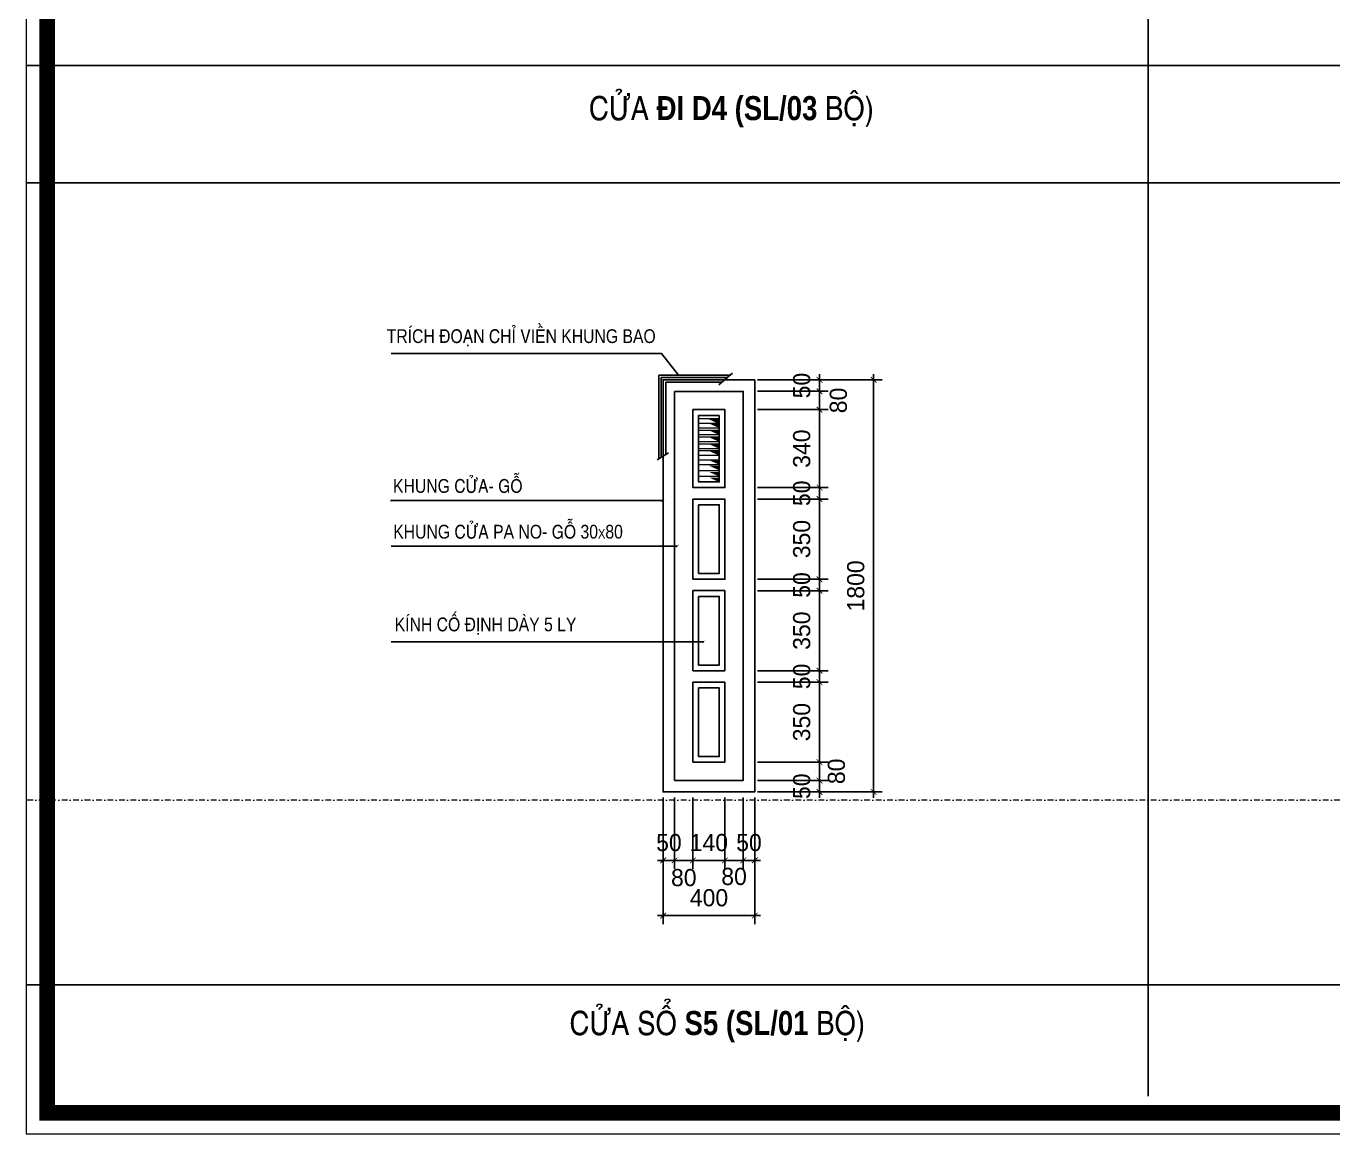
# Model space of a CAD drawing. Header units: millimetres. Extents: x 615730 to 2792744, y 139412 to 597571.
# Drawn here: x 1453780 to 1465189, y 284863 to 294540 of the extents above; entities that cross this region are included whole.
import ezdxf

# ---------------------------------------------------------------- set-up
doc = ezdxf.new("R2010")
doc.units = ezdxf.units.MM
doc.header["$MEASUREMENT"] = 0
doc.header["$PDMODE"] = 34
doc.linetypes.add('DASHDOT', pattern=[1, 0.5, -0.25, 0, -0.25])
doc.layers.get('0').update_dxf_attribs({"lineweight": 5})
for name, color, linetype in [('H', 252, 'Continuous'), ('NC', 7, 'Continuous'), ('noi that', 29, 'Continuous'), ('VL', 155, 'Continuous')]:
    doc.layers.add(name, color=color, linetype=linetype)
for name, color, linetype, lineweight in [('HATCH', 42, 'Continuous', 5), ('TEXTNUOC', 8, 'Continuous', 50), ('thay', 7, 'Continuous', 15), ('TIM TRUC', 149, 'DASHDOT', 9)]:
    doc.layers.add(name, color=color, linetype=linetype, lineweight=lineweight)
doc.styles.add('KC2', font='', dxfattribs={"height": 120})
doc.styles.add('RO', font='ROMANS.SHX', dxfattribs={"height": 120})
doc.styles.get("Standard").update_dxf_attribs({"font": ''})
doc.styles.add('VNI-AVO', font='vni-roms.shx')
doc.styles.get('KC2').set_extended_font_data('VNI-Helve-Condense')
doc.styles.get('Standard').set_extended_font_data('VNI-Avo')
doc.dimstyles.new('50 CS', dxfattribs={"dimtxt": 150, "dimasz": 50, "dimexe": 75, "dimexo": 0, "dimgap": 80, "dimtad": 1, "dimdec": 0, "dimlfac": 0.5, "dimzin": 12, "dimtxsty": 'VNI-AVO', "dimblk": 'ARCHTICK', "dimcen": 0, "dimdle": 50, "dimclrd": 252, "dimclre": 252, "dimclrt": 2, "dimadec": 0, "dimazin": 0, "dimtfac": 1, "dimtdec": 0, "dimtix": 1, "dimtmove": 2, "dimatfit": 0, "dimldrblk": 'OPEN90', "dimfxl": 1, "dimlwd": -1, "dimlwe": -1, "dimarcsym": 0})
doc.dimstyles.new('TL1-50TRUC', dxfattribs={"dimtxt": 150, "dimasz": 25, "dimexe": 50, "dimexo": 0, "dimgap": 20, "dimtad": 1, "dimdec": 0, "dimlfac": 0.5, "dimdsep": 46, "dimtxsty": 'RO', "dimblk": 'DOT', "dimcen": 100, "dimdle": 50, "dimclrd": 4, "dimclre": 4, "dimclrt": 30, "dimadec": 0, "dimazin": 0, "dimtfac": 1, "dimtdec": 0, "dimtix": 1, "dimtmove": 1, "dimatfit": 3, "dimldrblk": 'ARCHTICK', "dimfxl": 1, "dimtolj": 1, "dimarcsym": 0})

# ---------------------------------------------------------------- blocks, each defined once
blk = doc.blocks.new('_ARCHTICK')
at = {"color": 0, "linetype": 'ByBlock', "const_width": 0.15}
blk.add_lwpolyline([(-0.5, -0.5), (0.5, 0.5)], dxfattribs=at)
blk = doc.blocks.new('*D2107')
at = {"layer": 'DEFPOINTS', "color": 0, "ltscale": 10, "transparency": 16777216}
for p in [(1460166, 287950), (1460707, 287950), (1460166, 287850)]:
    blk.add_point(p, dxfattribs=at)
at = {"layer": 'VL', "color": 252, "ltscale": 10, "transparency": 16777216}
for p, q in [((1460707, 287950), (1460707, 288000)), ((1460166, 287950), (1460782, 287950)), ((1460707, 287850), (1460707, 287950)), ((1460166, 287850), (1460782, 287850)), ((1460707, 287850), (1460707, 287800))]:
    blk.add_line(p, q, dxfattribs=at)
at = {"layer": 'VL', "color": 252, "ltscale": 10, "transparency": 16777216, "xscale": 50, "yscale": 50, "zscale": 50}
for p, rotation in [((1460707, 287950), 270), ((1460707, 287850), 90)]:
    blk.add_blockref('_ARCHTICK', p, dxfattribs=dict(at, rotation=rotation))
at = {"layer": 'VL', "color": 2, "ltscale": 10, "transparency": 16777216, "insert": (1460552, 287900), "char_height": 150, "attachment_point": 5, "rotation": 90, "style": 'VNI-AVO'}
blk.add_mtext('50', dxfattribs=at)
blk = doc.blocks.new('_Open90')
at = {"color": 0, "linetype": 'ByBlock', "lineweight": -2}
for p, q in [((0, 0), (-1, 0)), ((-0.5, 0.5), (0, 0)), ((0, 0), (-0.5, -0.5))]:
    blk.add_line(p, q, dxfattribs=at)
blk = doc.blocks.new('*D2108')
at = {"layer": 'DEFPOINTS', "color": 0, "ltscale": 10, "transparency": 16777216}
for p in [(1460166, 288809), (1460707, 288809), (1460166, 288110)]:
    blk.add_point(p, dxfattribs=at)
at = {"layer": 'VL', "color": 252, "ltscale": 10, "transparency": 16777216}
for p, q in [((1460166, 288809), (1460782, 288809)), ((1460707, 288060), (1460707, 288859)), ((1460166, 288110), (1460782, 288110))]:
    blk.add_line(p, q, dxfattribs=at)
at = {"layer": 'VL', "color": 252, "ltscale": 10, "transparency": 16777216, "xscale": 50, "yscale": 50, "zscale": 50}
for p, rotation in [((1460707, 288809), 90), ((1460707, 288110), 270)]:
    blk.add_blockref('_ARCHTICK', p, dxfattribs=dict(at, rotation=rotation))
at = {"layer": 'VL', "color": 2, "ltscale": 10, "transparency": 16777216, "insert": (1460552, 288460), "char_height": 150, "attachment_point": 5, "rotation": 90, "style": 'VNI-AVO'}
blk.add_mtext('350', dxfattribs=at)
blk = doc.blocks.new('*D2109')
at = {"layer": 'DEFPOINTS', "color": 0, "ltscale": 10, "transparency": 16777216}
for p in [(1460166, 288909), (1460707, 288909), (1460166, 288809)]:
    blk.add_point(p, dxfattribs=at)
at = {"layer": 'VL', "color": 252, "ltscale": 10, "transparency": 16777216}
for p, q in [((1460166, 288909), (1460782, 288909)), ((1460707, 288909), (1460707, 288959)), ((1460707, 288809), (1460707, 288909)), ((1460166, 288809), (1460782, 288809)), ((1460707, 288809), (1460707, 288759))]:
    blk.add_line(p, q, dxfattribs=at)
at = {"layer": 'VL', "color": 252, "ltscale": 10, "transparency": 16777216, "xscale": 50, "yscale": 50, "zscale": 50}
for p, rotation in [((1460707, 288909), 270), ((1460707, 288809), 90)]:
    blk.add_blockref('_ARCHTICK', p, dxfattribs=dict(at, rotation=rotation))
at = {"layer": 'VL', "color": 2, "ltscale": 10, "transparency": 16777216, "insert": (1460552, 288859), "char_height": 150, "attachment_point": 5, "rotation": 90, "style": 'VNI-AVO'}
blk.add_mtext('50', dxfattribs=at)
blk = doc.blocks.new('*D2110')
at = {"layer": 'DEFPOINTS', "color": 0, "ltscale": 10, "transparency": 16777216}
for p in [(1460166, 289608), (1460707, 289608), (1460166, 288909)]:
    blk.add_point(p, dxfattribs=at)
at = {"layer": 'VL', "color": 252, "ltscale": 10, "transparency": 16777216}
for p, q in [((1460166, 289608), (1460782, 289608)), ((1460707, 288859), (1460707, 289658)), ((1460166, 288909), (1460782, 288909))]:
    blk.add_line(p, q, dxfattribs=at)
at = {"layer": 'VL', "color": 252, "ltscale": 10, "transparency": 16777216, "xscale": 50, "yscale": 50, "zscale": 50}
for p, rotation in [((1460707, 289608), 90), ((1460707, 288909), 270)]:
    blk.add_blockref('_ARCHTICK', p, dxfattribs=dict(at, rotation=rotation))
at = {"layer": 'VL', "color": 2, "ltscale": 10, "transparency": 16777216, "insert": (1460552, 289259), "char_height": 150, "attachment_point": 5, "rotation": 90, "style": 'VNI-AVO'}
blk.add_mtext('350', dxfattribs=at)
blk = doc.blocks.new('*D2111')
at = {"layer": 'DEFPOINTS', "color": 0, "ltscale": 10, "transparency": 16777216}
for p in [(1460166, 289708), (1460707, 289708), (1460166, 289608)]:
    blk.add_point(p, dxfattribs=at)
at = {"layer": 'VL', "color": 252, "ltscale": 10, "transparency": 16777216}
for p, q in [((1460166, 289708), (1460782, 289708)), ((1460707, 289708), (1460707, 289758)), ((1460707, 289608), (1460707, 289708)), ((1460166, 289608), (1460782, 289608)), ((1460707, 289608), (1460707, 289558))]:
    blk.add_line(p, q, dxfattribs=at)
at = {"layer": 'VL', "color": 252, "ltscale": 10, "transparency": 16777216, "xscale": 50, "yscale": 50, "zscale": 50}
for p, rotation in [((1460707, 289708), 270), ((1460707, 289608), 90)]:
    blk.add_blockref('_ARCHTICK', p, dxfattribs=dict(at, rotation=rotation))
at = {"layer": 'VL', "color": 2, "ltscale": 10, "transparency": 16777216, "insert": (1460552, 289658), "char_height": 150, "attachment_point": 5, "rotation": 90, "style": 'VNI-AVO'}
blk.add_mtext('50', dxfattribs=at)
blk = doc.blocks.new('*D2112')
at = {"layer": 'DEFPOINTS', "color": 0, "ltscale": 10, "transparency": 16777216}
for p in [(1460166, 290409), (1460707, 290409), (1460166, 289708)]:
    blk.add_point(p, dxfattribs=at)
at = {"layer": 'VL', "color": 252, "ltscale": 10, "transparency": 16777216}
for p, q in [((1460166, 290409), (1460782, 290409)), ((1460707, 289658), (1460707, 290459)), ((1460166, 289708), (1460782, 289708))]:
    blk.add_line(p, q, dxfattribs=at)
at = {"layer": 'VL', "color": 252, "ltscale": 10, "transparency": 16777216, "xscale": 50, "yscale": 50, "zscale": 50}
for p, rotation in [((1460707, 290409), 90), ((1460707, 289708), 270)]:
    blk.add_blockref('_ARCHTICK', p, dxfattribs=dict(at, rotation=rotation))
at = {"layer": 'VL', "color": 2, "ltscale": 10, "transparency": 16777216, "insert": (1460552, 290059), "char_height": 150, "attachment_point": 5, "rotation": 90, "style": 'VNI-AVO'}
blk.add_mtext('350', dxfattribs=at)
blk = doc.blocks.new('*D2113')
at = {"layer": 'DEFPOINTS', "color": 0, "ltscale": 10, "transparency": 16777216}
for p in [(1460166, 290509), (1460707, 290509), (1460166, 290409)]:
    blk.add_point(p, dxfattribs=at)
at = {"layer": 'VL', "color": 252, "ltscale": 10, "transparency": 16777216}
for p, q in [((1460166, 290509), (1460782, 290509)), ((1460707, 290509), (1460707, 290559)), ((1460707, 290409), (1460707, 290509)), ((1460166, 290409), (1460782, 290409)), ((1460707, 290409), (1460707, 290359))]:
    blk.add_line(p, q, dxfattribs=at)
at = {"layer": 'VL', "color": 252, "ltscale": 10, "transparency": 16777216, "xscale": 50, "yscale": 50, "zscale": 50}
for p, rotation in [((1460707, 290509), 270), ((1460707, 290409), 90)]:
    blk.add_blockref('_ARCHTICK', p, dxfattribs=dict(at, rotation=rotation))
at = {"layer": 'VL', "color": 2, "ltscale": 10, "transparency": 16777216, "insert": (1460552, 290459), "char_height": 150, "attachment_point": 5, "rotation": 90, "style": 'VNI-AVO'}
blk.add_mtext('50', dxfattribs=at)
blk = doc.blocks.new('*D2114')
at = {"layer": 'DEFPOINTS', "color": 0, "ltscale": 10, "transparency": 16777216}
for p in [(1460166, 291190), (1460707, 291190), (1460166, 290509)]:
    blk.add_point(p, dxfattribs=at)
at = {"layer": 'VL', "color": 252, "ltscale": 10, "transparency": 16777216}
for p, q in [((1460166, 291190), (1460782, 291190)), ((1460707, 290459), (1460707, 291240)), ((1460166, 290509), (1460782, 290509))]:
    blk.add_line(p, q, dxfattribs=at)
at = {"layer": 'VL', "color": 252, "ltscale": 10, "transparency": 16777216, "xscale": 50, "yscale": 50, "zscale": 50}
for p, rotation in [((1460707, 291190), 90), ((1460707, 290509), 270)]:
    blk.add_blockref('_ARCHTICK', p, dxfattribs=dict(at, rotation=rotation))
at = {"layer": 'VL', "color": 2, "ltscale": 10, "transparency": 16777216, "insert": (1460552, 290849), "char_height": 150, "attachment_point": 5, "rotation": 90, "style": 'VNI-AVO'}
blk.add_mtext('340', dxfattribs=at)
blk = doc.blocks.new('*D2115')
at = {"layer": 'DEFPOINTS', "color": 0, "ltscale": 10, "transparency": 16777216}
for p in [(1460166, 291350), (1460707, 291350), (1460166, 291190)]:
    blk.add_point(p, dxfattribs=at)
at = {"layer": 'VL', "color": 252, "ltscale": 10, "transparency": 16777216}
for p, q in [((1460707, 291350), (1460707, 291400)), ((1460166, 291350), (1460782, 291350)), ((1460707, 291190), (1460707, 291350)), ((1460166, 291190), (1460782, 291190)), ((1460707, 291190), (1460707, 291140))]:
    blk.add_line(p, q, dxfattribs=at)
at = {"layer": 'VL', "color": 252, "ltscale": 10, "transparency": 16777216, "xscale": 50, "yscale": 50, "zscale": 50}
for p, rotation in [((1460707, 291350), 270), ((1460707, 291190), 90)]:
    blk.add_blockref('_ARCHTICK', p, dxfattribs=dict(at, rotation=rotation))
at = {"layer": 'VL', "color": 2, "ltscale": 10, "transparency": 16777216, "insert": (1460872, 291270), "char_height": 150, "attachment_point": 5, "rotation": 90, "style": 'VNI-AVO'}
blk.add_mtext('80', dxfattribs=at)
blk = doc.blocks.new('*D2116')
at = {"layer": 'DEFPOINTS', "color": 0, "ltscale": 10, "transparency": 16777216}
for p in [(1460166, 291450), (1460707, 291450), (1460166, 291350)]:
    blk.add_point(p, dxfattribs=at)
at = {"layer": 'VL', "color": 252, "ltscale": 10, "transparency": 16777216}
for p, q in [((1460166, 291450), (1460782, 291450)), ((1460707, 291450), (1460707, 291500)), ((1460707, 291350), (1460707, 291450)), ((1460166, 291350), (1460782, 291350)), ((1460707, 291350), (1460707, 291300))]:
    blk.add_line(p, q, dxfattribs=at)
at = {"layer": 'VL', "color": 252, "ltscale": 10, "transparency": 16777216, "xscale": 50, "yscale": 50, "zscale": 50}
for p, rotation in [((1460707, 291450), 270), ((1460707, 291350), 90)]:
    blk.add_blockref('_ARCHTICK', p, dxfattribs=dict(at, rotation=rotation))
at = {"layer": 'VL', "color": 2, "ltscale": 10, "transparency": 16777216, "insert": (1460552, 291400), "char_height": 150, "attachment_point": 5, "rotation": 90, "style": 'VNI-AVO'}
blk.add_mtext('50', dxfattribs=at)
blk = doc.blocks.new('*D2117')
at = {"layer": 'DEFPOINTS', "color": 0, "ltscale": 10, "transparency": 16777216}
for p in [(1460166, 288110), (1460707, 288110), (1460166, 287950)]:
    blk.add_point(p, dxfattribs=at)
at = {"layer": 'VL', "color": 252, "ltscale": 10, "transparency": 16777216}
for p, q in [((1460166, 288110), (1460782, 288110)), ((1460707, 287900), (1460707, 288160)), ((1460166, 287950), (1460782, 287950))]:
    blk.add_line(p, q, dxfattribs=at)
at = {"layer": 'VL', "color": 252, "ltscale": 10, "transparency": 16777216, "xscale": 50, "yscale": 50, "zscale": 50}
for p, rotation in [((1460707, 288110), 90), ((1460707, 287950), 270)]:
    blk.add_blockref('_ARCHTICK', p, dxfattribs=dict(at, rotation=rotation))
at = {"layer": 'VL', "color": 2, "ltscale": 10, "transparency": 16777216, "insert": (1460855, 288030), "char_height": 150, "attachment_point": 5, "rotation": 90, "style": 'VNI-AVO'}
blk.add_mtext('80', dxfattribs=at)
blk = doc.blocks.new('*D2118')
at = {"layer": 'DEFPOINTS', "color": 0, "ltscale": 10, "transparency": 16777216}
for p in [(1460166, 291450), (1461179, 291450), (1460166, 287850)]:
    blk.add_point(p, dxfattribs=at)
at = {"layer": 'VL', "color": 252, "ltscale": 10, "transparency": 16777216}
for p, q in [((1460166, 291450), (1461254, 291450)), ((1461179, 287800), (1461179, 291500)), ((1460166, 287850), (1461254, 287850))]:
    blk.add_line(p, q, dxfattribs=at)
at = {"layer": 'VL', "color": 252, "ltscale": 10, "transparency": 16777216, "xscale": 50, "yscale": 50, "zscale": 50}
for p, rotation in [((1461179, 291450), 90), ((1461179, 287850), 270)]:
    blk.add_blockref('_ARCHTICK', p, dxfattribs=dict(at, rotation=rotation))
at = {"layer": 'VL', "color": 2, "ltscale": 10, "transparency": 16777216, "insert": (1461024, 289650), "char_height": 150, "attachment_point": 5, "rotation": 90, "style": 'VNI-AVO'}
blk.add_mtext('1800', dxfattribs=at)
blk = doc.blocks.new('*D2119')
at = {"layer": 'DEFPOINTS', "color": 0, "ltscale": 10, "transparency": 16777216}
for p in [(1459342, 287802), (1459442, 287802), (1459442, 287252)]:
    blk.add_point(p, dxfattribs=at)
at = {"layer": 'VL', "color": 252, "ltscale": 10, "transparency": 16777216}
for p, q in [((1459342, 287802), (1459342, 287177)), ((1459442, 287802), (1459442, 287177)), ((1459342, 287252), (1459292, 287252)), ((1459342, 287252), (1459442, 287252)), ((1459442, 287252), (1459492, 287252))]:
    blk.add_line(p, q, dxfattribs=at)
at = {"layer": 'VL', "color": 252, "ltscale": 10, "transparency": 16777216, "xscale": 50, "yscale": 50, "zscale": 50}
blk.add_blockref('_ARCHTICK', (1459342, 287252), dxfattribs=at)
at = {"layer": 'VL', "color": 252, "ltscale": 10, "transparency": 16777216, "xscale": 50, "yscale": 50, "zscale": 50, "rotation": 180}
blk.add_blockref('_ARCHTICK', (1459442, 287252), dxfattribs=at)
at = {"layer": 'VL', "color": 2, "ltscale": 10, "transparency": 16777216, "insert": (1459392, 287407), "char_height": 150, "attachment_point": 5, "style": 'VNI-AVO'}
blk.add_mtext('50', dxfattribs=at)
blk = doc.blocks.new('*D2120')
at = {"layer": 'DEFPOINTS', "color": 0, "ltscale": 10, "transparency": 16777216}
for p in [(1459442, 287802), (1459602, 287802), (1459602, 287252)]:
    blk.add_point(p, dxfattribs=at)
at = {"layer": 'VL', "color": 252, "ltscale": 10, "transparency": 16777216}
for p, q in [((1459442, 287802), (1459442, 287177)), ((1459602, 287802), (1459602, 287177)), ((1459392, 287252), (1459652, 287252))]:
    blk.add_line(p, q, dxfattribs=at)
at = {"layer": 'VL', "color": 252, "ltscale": 10, "transparency": 16777216, "xscale": 50, "yscale": 50, "zscale": 50, "rotation": 180}
blk.add_blockref('_ARCHTICK', (1459442, 287252), dxfattribs=at)
at = {"layer": 'VL', "color": 252, "ltscale": 10, "transparency": 16777216, "xscale": 50, "yscale": 50, "zscale": 50}
blk.add_blockref('_ARCHTICK', (1459602, 287252), dxfattribs=at)
at = {"layer": 'VL', "color": 2, "ltscale": 10, "transparency": 16777216, "insert": (1459522, 287101), "char_height": 150, "attachment_point": 5, "style": 'VNI-AVO'}
blk.add_mtext('80', dxfattribs=at)
blk = doc.blocks.new('*D2121')
at = {"layer": 'DEFPOINTS', "color": 0, "ltscale": 10, "transparency": 16777216}
for p in [(1459602, 287802), (1459881, 287802), (1459881, 287252)]:
    blk.add_point(p, dxfattribs=at)
at = {"layer": 'VL', "color": 252, "ltscale": 10, "transparency": 16777216}
for p, q in [((1459602, 287802), (1459602, 287177)), ((1459881, 287802), (1459881, 287177)), ((1459602, 287252), (1459552, 287252)), ((1459602, 287252), (1459881, 287252)), ((1459881, 287252), (1459931, 287252))]:
    blk.add_line(p, q, dxfattribs=at)
at = {"layer": 'VL', "color": 252, "ltscale": 10, "transparency": 16777216, "xscale": 50, "yscale": 50, "zscale": 50}
blk.add_blockref('_ARCHTICK', (1459602, 287252), dxfattribs=at)
at = {"layer": 'VL', "color": 252, "ltscale": 10, "transparency": 16777216, "xscale": 50, "yscale": 50, "zscale": 50, "rotation": 180}
blk.add_blockref('_ARCHTICK', (1459881, 287252), dxfattribs=at)
at = {"layer": 'VL', "color": 2, "ltscale": 10, "transparency": 16777216, "insert": (1459741, 287407), "char_height": 150, "attachment_point": 5, "style": 'VNI-AVO'}
blk.add_mtext('140', dxfattribs=at)
blk = doc.blocks.new('*D2122')
at = {"layer": 'DEFPOINTS', "color": 0, "ltscale": 10, "transparency": 16777216}
for p in [(1459881, 287802), (1460041, 287802), (1460041, 287252)]:
    blk.add_point(p, dxfattribs=at)
at = {"layer": 'VL', "color": 252, "ltscale": 10, "transparency": 16777216}
for p, q in [((1459881, 287802), (1459881, 287177)), ((1460041, 287802), (1460041, 287177)), ((1459831, 287252), (1460091, 287252))]:
    blk.add_line(p, q, dxfattribs=at)
at = {"layer": 'VL', "color": 252, "ltscale": 10, "transparency": 16777216, "xscale": 50, "yscale": 50, "zscale": 50, "rotation": 180}
blk.add_blockref('_ARCHTICK', (1459881, 287252), dxfattribs=at)
at = {"layer": 'VL', "color": 252, "ltscale": 10, "transparency": 16777216, "xscale": 50, "yscale": 50, "zscale": 50}
blk.add_blockref('_ARCHTICK', (1460041, 287252), dxfattribs=at)
at = {"layer": 'VL', "color": 2, "ltscale": 10, "transparency": 16777216, "insert": (1459961, 287111), "char_height": 150, "attachment_point": 5, "style": 'VNI-AVO'}
blk.add_mtext('80', dxfattribs=at)
blk = doc.blocks.new('*D2123')
at = {"layer": 'DEFPOINTS', "color": 0, "ltscale": 10, "transparency": 16777216}
for p in [(1460041, 287802), (1460142, 287802), (1460142, 287252)]:
    blk.add_point(p, dxfattribs=at)
at = {"layer": 'VL', "color": 252, "ltscale": 10, "transparency": 16777216}
for p, q in [((1460041, 287802), (1460041, 287177)), ((1460142, 287802), (1460142, 287177)), ((1460041, 287252), (1459991, 287252)), ((1460041, 287252), (1460142, 287252)), ((1460142, 287252), (1460192, 287252))]:
    blk.add_line(p, q, dxfattribs=at)
at = {"layer": 'VL', "color": 252, "ltscale": 10, "transparency": 16777216, "xscale": 50, "yscale": 50, "zscale": 50}
blk.add_blockref('_ARCHTICK', (1460041, 287252), dxfattribs=at)
at = {"layer": 'VL', "color": 252, "ltscale": 10, "transparency": 16777216, "xscale": 50, "yscale": 50, "zscale": 50, "rotation": 180}
blk.add_blockref('_ARCHTICK', (1460142, 287252), dxfattribs=at)
at = {"layer": 'VL', "color": 2, "ltscale": 10, "transparency": 16777216, "insert": (1460091, 287407), "char_height": 150, "attachment_point": 5, "style": 'VNI-AVO'}
blk.add_mtext('50', dxfattribs=at)
blk = doc.blocks.new('*D2124')
at = {"layer": 'DEFPOINTS', "color": 0, "ltscale": 10, "transparency": 16777216}
for p in [(1459342, 287802), (1460142, 287802), (1460142, 286770)]:
    blk.add_point(p, dxfattribs=at)
at = {"layer": 'VL', "color": 252, "ltscale": 10, "transparency": 16777216}
for p, q in [((1459342, 287802), (1459342, 286695)), ((1460142, 287802), (1460142, 286695)), ((1459292, 286770), (1460192, 286770))]:
    blk.add_line(p, q, dxfattribs=at)
at = {"layer": 'VL', "color": 252, "ltscale": 10, "transparency": 16777216, "xscale": 50, "yscale": 50, "zscale": 50, "rotation": 180}
blk.add_blockref('_ARCHTICK', (1459342, 286770), dxfattribs=at)
at = {"layer": 'VL', "color": 252, "ltscale": 10, "transparency": 16777216, "xscale": 50, "yscale": 50, "zscale": 50}
blk.add_blockref('_ARCHTICK', (1460142, 286770), dxfattribs=at)
at = {"layer": 'VL', "color": 2, "ltscale": 10, "transparency": 16777216, "insert": (1459742, 286925), "char_height": 150, "attachment_point": 5, "style": 'VNI-AVO'}
blk.add_mtext('400', dxfattribs=at)
blk = doc.blocks.new('_DOT')
at = {"color": 0, "linetype": 'ByBlock'}
blk.add_line((-0.5, 0), (-1, 0), dxfattribs=at)
at = {"color": 0, "linetype": 'ByBlock', "const_width": 0.5}
blk.add_lwpolyline([(-0.25, 0, 1), (0.25, 0, 1)], format="xyb", close=True, dxfattribs=at)

msp = doc.modelspace()

# ---------------------------------------------------------------- hatches: boundary and pattern name
at = {"layer": 'HATCH'}
for points in [[(1459742.5, 291108.5), (1459831.4, 291108.5), (1459831.4, 291068.5)], [(1459742.5, 291068.5), (1459831.4, 291068.5), (1459831.4, 291028.5)], [(1459742.5, 291008.5), (1459831.4, 291008.5), (1459831.4, 290968.5)], [(1459742.5, 290948.5), (1459831.4, 290948.5), (1459831.4, 290908.5)], [(1459742.5, 290888.5), (1459831.4, 290888.5), (1459831.4, 290848.5)], [(1459742.5, 290828.5), (1459831.4, 290828.5), (1459831.4, 290788.5)], [(1459742.5, 290748.5), (1459831.4, 290748.5), (1459831.4, 290708.5)], [(1459742.5, 290699.8), (1459831.4, 290699.8), (1459831.4, 290659.8)], [(1459742.5, 290645.7), (1459831.4, 290645.7), (1459831.4, 290605.7)], [(1459742.5, 290596.9), (1459831.4, 290596.9), (1459831.4, 290556.9)]]:
    msp.add_hatch(color=256, dxfattribs=at).paths.add_polyline_path(points)

# ---------------------------------------------------------------- linework, layer by layer
at = {"layer": 'H', "const_width": 138.2}
msp.add_lwpolyline([(1453964.3, 285047.4), (1480967.2, 285047.4), (1480967.2, 304032.4), (1453964.3, 304032.4)], close=True, dxfattribs=at)
at = {"layer": 'HATCH'}
for p, q in [((1459831.4, 291108.5), (1459651.6, 291108.5)), ((1459831.4, 291068.5), (1459651.6, 291068.5)), ((1459831.4, 291068.5), (1459651.6, 291068.5)), ((1459831.4, 291068.5), (1459742.5, 291108.5)), ((1459831.4, 291028.5), (1459651.6, 291028.5)), ((1459831.4, 291008.5), (1459651.6, 291008.5)), ((1459831.4, 290968.5), (1459651.6, 290968.5)), ((1459831.4, 290948.5), (1459651.6, 290948.5)), ((1459831.4, 290908.5), (1459651.6, 290908.5)), ((1459831.4, 290888.5), (1459651.6, 290888.5)), ((1459831.4, 290848.5), (1459651.6, 290848.5)), ((1459831.4, 290828.5), (1459651.6, 290828.5)), ((1459831.4, 290788.5), (1459651.6, 290788.5)), ((1459831.4, 290748.5), (1459651.6, 290748.5)), ((1459831.4, 290708.5), (1459651.6, 290708.5)), ((1459831.4, 290654.4), (1459651.6, 290654.4)), ((1459831.4, 290605.7), (1459651.6, 290605.7))]:
    msp.add_line(p, q, dxfattribs=at)
at = {"layer": 'NC', "linetype": 'Continuous', "ltscale": 20}
for p, q in [((1459946.8, 291506.9), (1459899.2, 291466.5)), ((1459305.5, 291489.6), (1459305.5, 290761.8)), ((1459927.6, 291489.6), (1459305.5, 291489.6)), ((1459325.5, 291469.6), (1459325.5, 290773.8)), ((1459904.1, 291469.6), (1459325.5, 291469.6)), ((1459365.5, 291429.6), (1459365.5, 290797.6)), ((1459857, 291429.6), (1459365.5, 291429.6)), ((1459890, 291458.7), (1459829.1, 291406.9)), ((1459881.1, 291461.6), (1459903.1, 291463.9)), ((1459902.1, 291454.7), (1459881.1, 291461.6)), ((1459903.1, 291463.9), (1459893.6, 291470.3)), ((1459288.8, 290751.5), (1459388.8, 290811.1))]:
    msp.add_line(p, q, dxfattribs=at)
at = {"layer": 'thay', "linetype": 'Continuous'}
msp.add_lwpolyline([(1453780, 284863.1), (1481151.5, 284863.1), (1481151.5, 304216.7), (1453780, 304216.7)], close=True, dxfattribs=at)
at = {"layer": 'TIM TRUC', "ltscale": 100}
msp.add_line((1480967.2, 287777.2), (1453780, 287777.2), dxfattribs=at)
at = {"layer": 'VL', "ltscale": 10}
for p, q in [((1463577.9, 304178.8), (1463577.9, 285193.8)), ((1453780, 294195.4), (1472336.2, 294195.4)), ((1453780, 293170.1), (1480967.2, 293170.1)), ((1459881.4, 290509), (1459601.6, 290509)), ((1459601.6, 290409), (1459881.4, 290409)), ((1459601.6, 289708.4), (1459881.4, 289708.4)), ((1459601.6, 289608.4), (1459881.4, 289608.4)), ((1459881.4, 288909.4), (1459601.6, 288909.4)), ((1459881.4, 288809.4), (1459601.6, 288809.4)), ((1460141.6, 287850.4), (1459341.6, 287850.4)), ((1459341.6, 287850.4), (1460141.4, 287850.4)), ((1453780, 286166.5), (1480967.2, 286166.5))]:
    msp.add_line(p, q, dxfattribs=at)
for points in [[(1460141.4, 291450.4), (1459341.6, 291450.4), (1459341.6, 287850.4), (1460141.4, 287850.4)], [(1459881.4, 291189.6), (1459601.6, 291189.6), (1459601.6, 290509), (1459881.4, 290509)], [(1459831.4, 291139.6), (1459651.6, 291139.6), (1459651.6, 290559), (1459831.4, 290559)], [(1459601.6, 290409), (1459881.4, 290409), (1459881.4, 289708.4), (1459601.6, 289708.4)], [(1459651.6, 290359), (1459831.4, 290359), (1459831.4, 289758.4), (1459651.6, 289758.4)], [(1459651.6, 289558.4), (1459831.4, 289558.4), (1459831.4, 288957.7), (1459651.6, 288957.7)], [(1459651.6, 288759.4), (1459831.4, 288759.4), (1459831.4, 288158.7), (1459651.6, 288158.7)]]:
    msp.add_lwpolyline(points, close=True, dxfattribs=at)
for points in [[(1459441.6, 291349.6), (1459441.6, 287950.4), (1460041.4, 287950.4), (1460041.4, 291349.6), (1459441.6, 291349.6)], [(1459881.4, 290509), (1459881.4, 291189.6), (1459601.6, 291189.6), (1459601.6, 290509)], [(1459601.6, 290409), (1459601.6, 289708.4)], [(1459881.4, 289708.4), (1459881.4, 290409)], [(1459601.6, 289608.4), (1459601.6, 288909.4)], [(1459881.4, 288909.4), (1459881.4, 289608.4)], [(1459601.6, 288809.4), (1459601.6, 288110.4), (1459881.4, 288110.4), (1459881.4, 288809.4)]]:
    msp.add_lwpolyline(points, dxfattribs=at)

# ---------------------------------------------------------------- texts
at = {"char_height": 210, "width": 14211.4}
for s, insert, attachment_point in [('{\\fVNI-Helve-Condense|b1|i0|c0|p2;CÖÛA \\f.VnArial NarrowH|b1|i0|c0|p34;§I \\fVNI-Helve-Condense|b1|i0|c0|p2;D4 (SL/03 BOÄ) }', (1459937.9, 293655.1), 8), ('{\\fVNI-Helve-Condense|b1|i0|c0|p2;CÖÛA SOÅ S5 (SL/01 BOÄ) }', (1458524.8, 285663.3), 7)]:
    msp.add_mtext(s, dxfattribs=dict(at, insert=insert, attachment_point=attachment_point))
at = {"layer": 'NC', "linetype": 'Continuous', "ltscale": 20, "attachment_point": 1, "style": 'KC2'}
for s, insert, char_height, width in [('TRÍCH ÑOAÏN CHÆ VIEÀN KHUNG BAO', (1456928.3, 291891.6), 120, 2834.286), ('{\\H1.2x;KHUNG CÖÛA- GOÃ }', (1456983.5, 290583), 100, 2063.157), ('{\\H1.2x;KHUNG CÖÛA PA NO- GOÃ 30\\H0.7x;X\\H1.429x;80}', (1456985.1, 290183.5), 100, 2063.157), ('KÍNH COÁ ÑÒNH DAØY 5 LY', (1456998.1, 289373.7), 120, 2063.157)]:
    msp.add_mtext(s, dxfattribs=dict(at, insert=insert, char_height=char_height, width=width))

# ---------------------------------------------------------------- dimensions: what is measured, and where the dimension line sits
at = {"layer": 'VL', "ltscale": 10}
for base, p1, p2, picture, middle in [((1460706.6, 291450.4), (1460165.7, 291349.6), (1460165.7, 291450.4), '*D2116', (1460551.6, 291400)), ((1461179, 291450.4), (1460165.7, 287850.4), (1460165.7, 291450.4), '*D2118', (1461024, 289650.4)), ((1460706.6, 291189.6), (1460165.7, 290509), (1460165.7, 291189.6), '*D2114', (1460551.6, 290849.3)), ((1460706.6, 290509), (1460165.7, 290409), (1460165.7, 290509), '*D2113', (1460551.6, 290459)), ((1460706.6, 290409), (1460165.7, 289708.4), (1460165.7, 290409), '*D2112', (1460551.6, 290058.7)), ((1460706.6, 289708.4), (1460165.7, 289608.4), (1460165.7, 289708.4), '*D2111', (1460551.6, 289658.4)), ((1460706.5814417, 289608.3800589), (1460165.6607265, 288909.3800589), (1460165.6607265, 289608.3800589), '*D2110', (1460551.5814417, 289258.8800589)), ((1460706.6, 288909.4), (1460165.7, 288809.4), (1460165.7, 288909.4), '*D2109', (1460551.6, 288859.4)), ((1460706.5814417, 288809.3800589), (1460165.6607265, 288110.3800589), (1460165.6607265, 288809.3800589), '*D2108', (1460551.5814417, 288459.8800589)), ((1460706.6, 287950.4), (1460165.7, 287850.4), (1460165.7, 287950.4), '*D2107', (1460551.6, 287900.4))]:
    dim = msp.add_linear_dim(base=base, p1=p1, p2=p2, angle=90, dimstyle='50 CS', dxfattribs=at)
    dim.commit()
    dim.dimension.update_dxf_attribs({"geometry": picture, "text_midpoint": middle})
for base, p1, p2, picture, middle in [((1460706.6, 291349.6), (1460165.7, 291189.6), (1460165.7, 291349.6), '*D2115', (1460871.5, 291269.6)), ((1460706.6, 288110.4), (1460165.7, 287950.4), (1460165.7, 288110.4), '*D2117', (1460854.6, 288030.4))]:
    dim = msp.add_linear_dim(base=base, p1=p1, p2=p2, angle=90, dimstyle='50 CS', dxfattribs=at)
    dim.commit()
    dim.dimension.update_dxf_attribs({"geometry": picture, "text_midpoint": middle, "dimtype": 160})
for base, p1, p2, picture, middle in [((1459441.6, 287252.3), (1459341.6, 287801.9), (1459441.6, 287801.9), '*D2119', (1459391.6, 287407.3)), ((1460141.6, 286770.1), (1459341.6, 287801.9), (1460141.6, 287801.9), '*D2124', (1459741.6, 286925.1)), ((1459881.4, 287252.3), (1459601.6, 287801.9), (1459881.4, 287801.9), '*D2121', (1459741.5, 287407.3)), ((1460141.6, 287252.3), (1460041.4, 287801.9), (1460141.6, 287801.9), '*D2123', (1460091.5, 287407.3))]:
    dim = msp.add_linear_dim(base=base, p1=p1, p2=p2, dimstyle='50 CS', dxfattribs=at)
    dim.commit()
    dim.dimension.update_dxf_attribs({"geometry": picture, "text_midpoint": middle})
for base, p1, p2, picture, middle in [((1459601.6, 287252.3), (1459441.6, 287801.9), (1459601.6, 287801.9), '*D2120', (1459521.6, 287100.5)), ((1460041.4, 287252.3), (1459881.4, 287801.9), (1460041.4, 287801.9), '*D2122', (1459961.4, 287111.1))]:
    dim = msp.add_linear_dim(base=base, p1=p1, p2=p2, dimstyle='50 CS', dxfattribs=at)
    dim.commit()
    dim.dimension.update_dxf_attribs({"geometry": picture, "text_midpoint": middle, "dimtype": 160})

# ---------------------------------------------------------------- leaders
at = {"layer": 'NC', "color": 119, "linetype": 'Continuous', "ltscale": 20}
msp.add_leader([(1459474.9, 291489.6), (1459327, 291678.8), (1456966, 291678.8)], dimstyle='TL1-50TRUC', override={"dimgap": 20, "dimtad": 0}, dxfattribs=at)
at = {"layer": 'NC', "linetype": 'Continuous', "ltscale": 20}
msp.add_leader([(1459465, 289996.7), (1456966.8, 289996.7)], dimstyle='TL1-50TRUC', override={"dimgap": 20, "dimtad": 0}, dxfattribs=at)
at = {"layer": 'noi that'}
msp.add_leader([(1459338, 290396.3), (1456960.3, 290396.3)], dimstyle='TL1-50TRUC', override={"dimgap": 20, "dimtad": 0}, dxfattribs=at)
at = {"layer": 'TEXTNUOC', "linetype": 'Continuous', "ltscale": 20}
msp.add_leader([(1459697.3, 289161.7), (1456966.8, 289161.7)], dimstyle='TL1-50TRUC', override={"dimgap": 20, "dimtad": 0}, dxfattribs=at)

doc.saveas('drawing.dxf')
